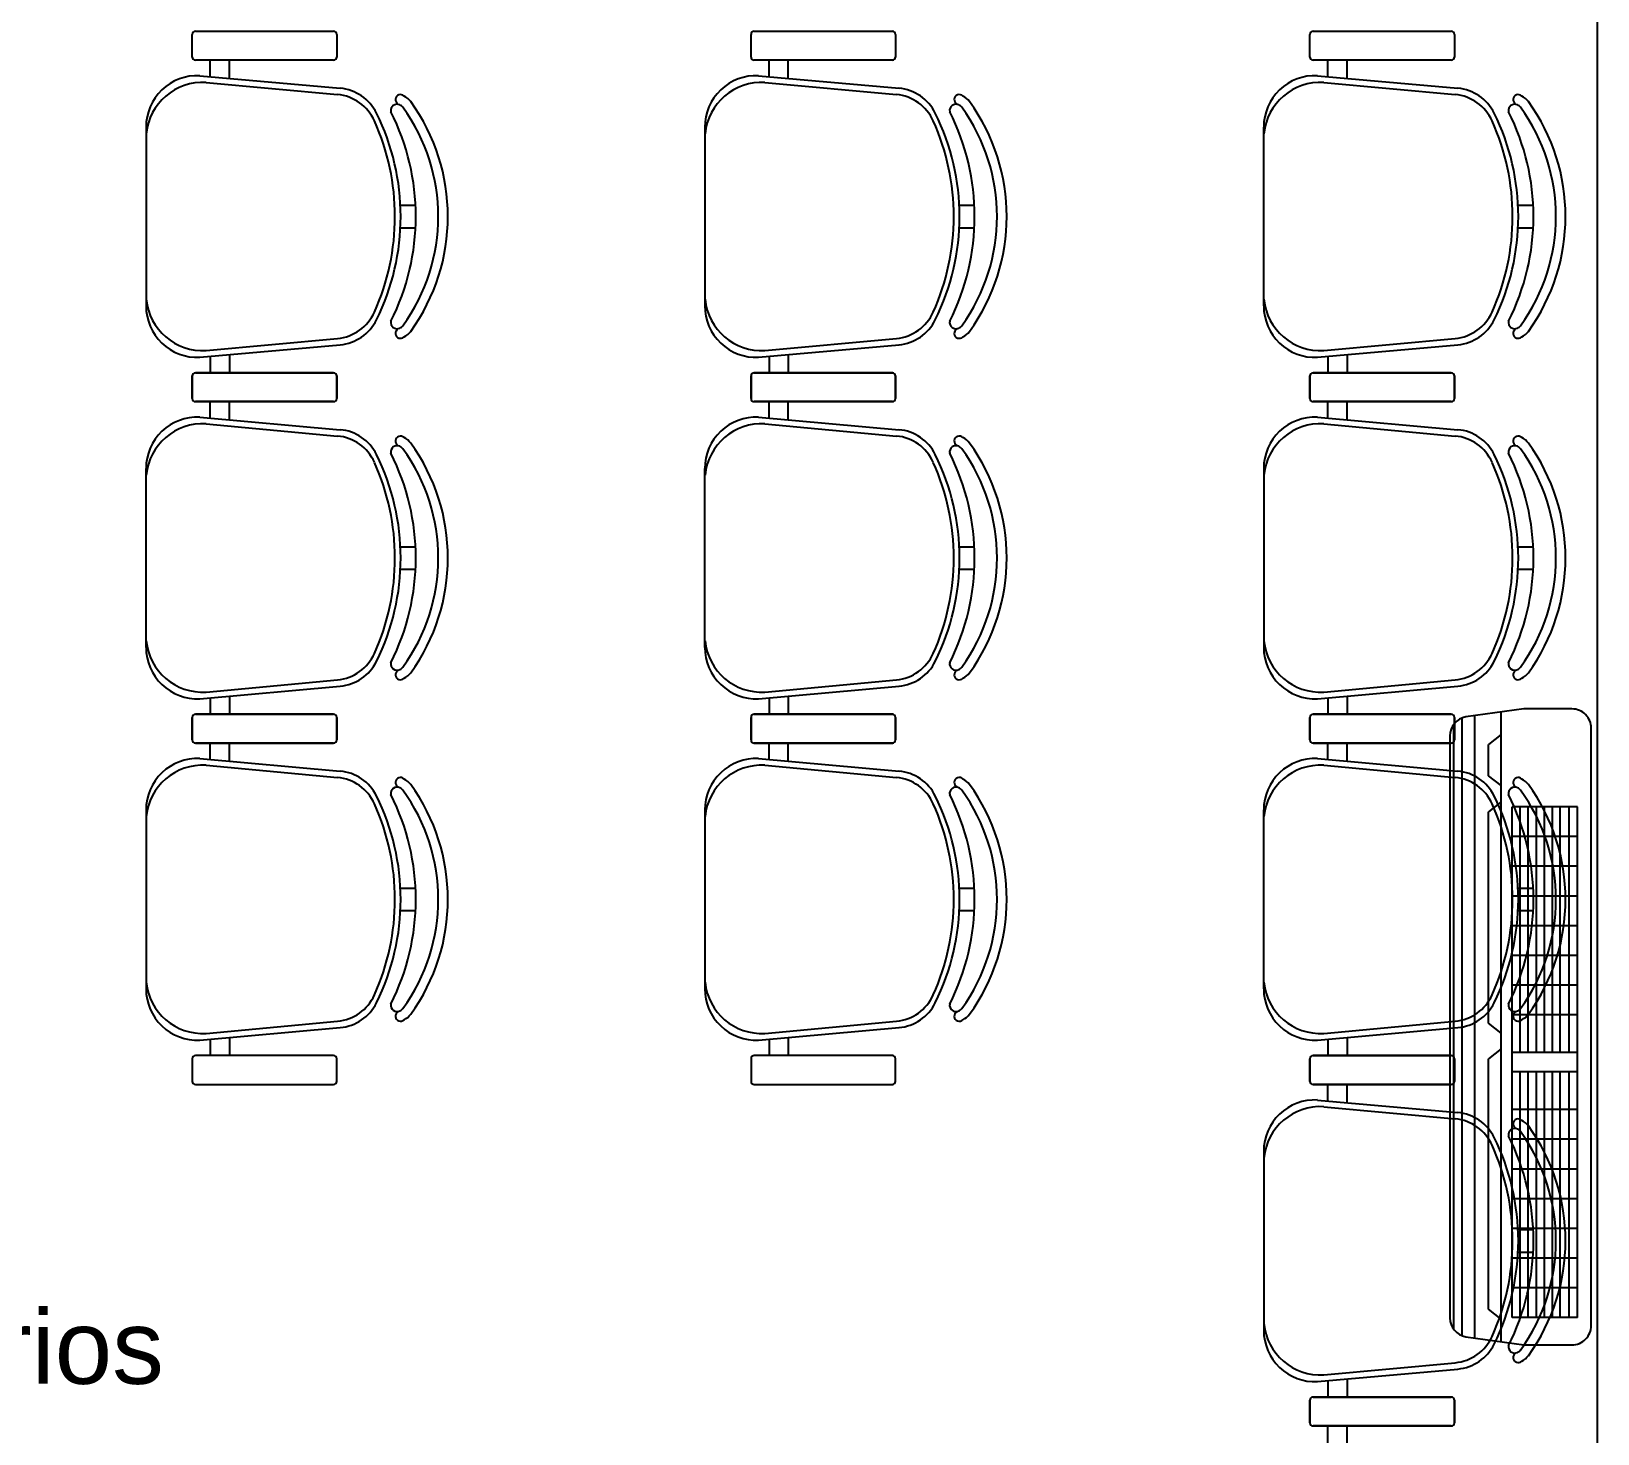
# Model space of a CAD drawing. Header units: millimetres. Extents: x 1573 to 2177, y 1587 to 1932.
# Drawn here: x 1902.523 to 1906.179, y 1900.208 to 1903.482 of the extents above; entities that cross this region are included whole.
import ezdxf
from ezdxf.enums import TextEntityAlignment as Align

# ---------------------------------------------------------------- set-up
doc = ezdxf.new("R2010")
doc.units = ezdxf.units.MM
doc.header["$LTSCALE"] = 0.03
doc.layers.add('-HIDRO', color=8, linetype='Continuous')
doc.styles.add('ARIAL', font='arial.ttf')

msp = doc.modelspace()

# ---------------------------------------------------------------- linework, layer by layer
at = {"layer": '-HIDRO'}
msp.add_line((1906.1794, 1898.7168), (1906.1794, 1909.8013), dxfattribs=at)
at = {"layer": '-HIDRO', "linetype": 'ByBlock'}
for p, q in [((1902.9059, 1903.4823), (1903.2283, 1903.4823)), ((1904.2105, 1903.4823), (1904.5329, 1903.4823)), ((1905.5151, 1903.4823), (1905.8375, 1903.4823)), ((1902.8984, 1903.4223), (1902.8984, 1903.4748)), ((1903.2358, 1903.4748), (1903.2358, 1903.4223)), ((1904.203, 1903.4223), (1904.203, 1903.4748)), ((1904.5404, 1903.4748), (1904.5404, 1903.4223)), ((1905.5076, 1903.4223), (1905.5076, 1903.4748)), ((1905.845, 1903.4748), (1905.845, 1903.4223)), ((1903.2283, 1903.4148), (1902.9059, 1903.4148)), ((1902.9405, 1903.3755), (1902.9405, 1903.4148)), ((1902.9855, 1903.3735), (1902.9855, 1903.4148)), ((1904.5329, 1903.4148), (1904.2105, 1903.4148)), ((1904.2451, 1903.3755), (1904.2451, 1903.4148)), ((1904.29, 1903.3735), (1904.29, 1903.4148)), ((1905.8375, 1903.4148), (1905.5151, 1903.4148)), ((1905.5496, 1903.3755), (1905.5496, 1903.4148)), ((1905.5946, 1903.3735), (1905.5946, 1903.4148)), ((1902.9159, 1903.3787), (1903.2438, 1903.3493)), ((1904.2204, 1903.3787), (1904.5484, 1903.3493)), ((1905.525, 1903.3787), (1905.853, 1903.3493)), ((1902.9308, 1903.363), (1903.2377, 1903.3345)), ((1904.2354, 1903.363), (1904.5423, 1903.3345)), ((1905.54, 1903.363), (1905.8469, 1903.3345)), ((1902.7905, 1903.2588), (1902.7905, 1902.8411)), ((1904.0951, 1903.2588), (1904.0951, 1902.8411)), ((1905.3997, 1902.8411), (1905.3997, 1903.2588)), ((1903.3844, 1903.0762), (1903.4197, 1903.0762)), ((1904.689, 1903.0762), (1904.7243, 1903.0762)), ((1905.9936, 1903.0762), (1906.0289, 1903.0762)), ((1903.3844, 1903.0237), (1903.4197, 1903.0237)), ((1904.689, 1903.0237), (1904.7243, 1903.0237)), ((1905.9936, 1903.0237), (1906.0289, 1903.0237)), ((1902.9159, 1902.7213), (1903.2438, 1902.7506)), ((1902.9308, 1902.7369), (1903.2377, 1902.7654)), ((1904.2204, 1902.7213), (1904.5484, 1902.7506)), ((1904.2354, 1902.7369), (1904.5423, 1902.7654)), ((1905.525, 1902.7213), (1905.853, 1902.7506)), ((1905.54, 1902.7369), (1905.8469, 1902.7654)), ((1902.9405, 1902.7244), (1902.9405, 1902.6851)), ((1902.9855, 1902.7264), (1902.9855, 1902.6851)), ((1904.2451, 1902.7244), (1904.2451, 1902.6851)), ((1904.29, 1902.7264), (1904.29, 1902.6851)), ((1905.5496, 1902.7244), (1905.5496, 1902.6851)), ((1905.5946, 1902.7264), (1905.5946, 1902.6851)), ((1902.8984, 1902.6252), (1902.8984, 1902.6776)), ((1902.8984, 1902.6776), (1902.8984, 1902.6252)), ((1902.9059, 1902.6851), (1903.2283, 1902.6851)), ((1903.2283, 1902.6851), (1902.9059, 1902.6851)), ((1903.2358, 1902.6776), (1903.2358, 1902.6252)), ((1903.2358, 1902.6252), (1903.2358, 1902.6776)), ((1904.203, 1902.6252), (1904.203, 1902.6776)), ((1904.203, 1902.6776), (1904.203, 1902.6252)), ((1904.2105, 1902.6851), (1904.5329, 1902.6851)), ((1904.5329, 1902.6851), (1904.2105, 1902.6851)), ((1904.5404, 1902.6776), (1904.5404, 1902.6252)), ((1904.5404, 1902.6252), (1904.5404, 1902.6776)), ((1905.5076, 1902.6252), (1905.5076, 1902.6776)), ((1905.5076, 1902.6776), (1905.5076, 1902.6252)), ((1905.5151, 1902.6851), (1905.8375, 1902.6851)), ((1905.8375, 1902.6851), (1905.5151, 1902.6851)), ((1905.845, 1902.6776), (1905.845, 1902.6252)), ((1905.845, 1902.6252), (1905.845, 1902.6776)), ((1903.2283, 1902.6177), (1902.9059, 1902.6177)), ((1902.9059, 1902.6177), (1903.2283, 1902.6177)), ((1902.9405, 1902.5784), (1902.9405, 1902.6177)), ((1902.9855, 1902.5764), (1902.9855, 1902.6177)), ((1904.5329, 1902.6177), (1904.2105, 1902.6177)), ((1904.2105, 1902.6177), (1904.5329, 1902.6177)), ((1904.2451, 1902.5784), (1904.2451, 1902.6177)), ((1904.29, 1902.5764), (1904.29, 1902.6177)), ((1905.8375, 1902.6177), (1905.5151, 1902.6177)), ((1905.5151, 1902.6177), (1905.8375, 1902.6177)), ((1905.5496, 1902.5784), (1905.5496, 1902.6177)), ((1905.5946, 1902.5764), (1905.5946, 1902.6177)), ((1902.9159, 1902.5816), (1903.2438, 1902.5522)), ((1902.9308, 1902.5659), (1903.2377, 1902.5374)), ((1904.2204, 1902.5816), (1904.5484, 1902.5522)), ((1904.2354, 1902.5659), (1904.5423, 1902.5374)), ((1905.525, 1902.5816), (1905.853, 1902.5522)), ((1905.54, 1902.5659), (1905.8469, 1902.5374)), ((1902.7905, 1902.044), (1902.7905, 1902.4617)), ((1904.0951, 1902.044), (1904.0951, 1902.4617)), ((1905.3997, 1902.4617), (1905.3997, 1902.044)), ((1903.3844, 1902.2791), (1903.4197, 1902.2791)), ((1904.689, 1902.2791), (1904.7243, 1902.2791)), ((1905.9936, 1902.2791), (1906.0289, 1902.2791)), ((1903.3844, 1902.2266), (1903.4197, 1902.2266)), ((1904.689, 1902.2266), (1904.7243, 1902.2266)), ((1905.9936, 1902.2266), (1906.0289, 1902.2266)), ((1902.9159, 1901.9241), (1903.2438, 1901.9535)), ((1902.9308, 1901.9398), (1903.2377, 1901.9683)), ((1904.2204, 1901.9241), (1904.5484, 1901.9535)), ((1904.2354, 1901.9398), (1904.5423, 1901.9683)), ((1905.525, 1901.9241), (1905.853, 1901.9535)), ((1905.54, 1901.9398), (1905.8469, 1901.9683)), ((1902.9405, 1901.9273), (1902.9405, 1901.888)), ((1902.9855, 1901.9293), (1902.9855, 1901.888)), ((1904.2451, 1901.9273), (1904.2451, 1901.888)), ((1904.29, 1901.9293), (1904.29, 1901.888)), ((1905.5496, 1901.9273), (1905.5496, 1901.888)), ((1905.5946, 1901.9293), (1905.5946, 1901.888)), ((1902.8984, 1901.8281), (1902.8984, 1901.8805)), ((1902.8984, 1901.8805), (1902.8984, 1901.8281)), ((1902.9059, 1901.888), (1903.2283, 1901.888)), ((1903.2283, 1901.888), (1902.9059, 1901.888)), ((1903.2358, 1901.8805), (1903.2358, 1901.8281)), ((1903.2358, 1901.8281), (1903.2358, 1901.8805)), ((1904.203, 1901.8281), (1904.203, 1901.8805)), ((1904.203, 1901.8805), (1904.203, 1901.8281)), ((1904.2105, 1901.888), (1904.5329, 1901.888)), ((1904.5329, 1901.888), (1904.2105, 1901.888)), ((1904.5404, 1901.8805), (1904.5404, 1901.8281)), ((1904.5404, 1901.8281), (1904.5404, 1901.8805)), ((1905.5076, 1901.8805), (1905.5076, 1901.8281)), ((1905.5076, 1901.8281), (1905.5076, 1901.8805)), ((1905.8375, 1901.888), (1905.5151, 1901.888)), ((1905.5151, 1901.888), (1905.8375, 1901.888)), ((1905.845, 1901.8281), (1905.845, 1901.8805)), ((1905.845, 1901.8805), (1905.845, 1901.8281)), ((1903.2283, 1901.8206), (1902.9059, 1901.8206)), ((1902.9059, 1901.8206), (1903.2283, 1901.8206)), ((1902.9405, 1901.7813), (1902.9405, 1901.8206)), ((1902.9855, 1901.7793), (1902.9855, 1901.8206)), ((1904.5329, 1901.8206), (1904.2105, 1901.8206)), ((1904.2105, 1901.8206), (1904.5329, 1901.8206)), ((1904.2451, 1901.7813), (1904.2451, 1901.8206)), ((1904.29, 1901.7793), (1904.29, 1901.8206)), ((1905.5151, 1901.8206), (1905.8375, 1901.8206)), ((1905.8375, 1901.8206), (1905.5151, 1901.8206)), ((1905.5496, 1901.7813), (1905.5496, 1901.8206)), ((1905.5946, 1901.7793), (1905.5946, 1901.8206)), ((1902.9159, 1901.7844), (1903.2438, 1901.7551)), ((1902.9308, 1901.7688), (1903.2377, 1901.7403)), ((1904.2204, 1901.7844), (1904.5484, 1901.7551)), ((1904.2354, 1901.7688), (1904.5423, 1901.7403)), ((1905.525, 1901.7844), (1905.853, 1901.7551)), ((1905.54, 1901.7688), (1905.8469, 1901.7403)), ((1902.7905, 1901.6646), (1902.7905, 1901.2469)), ((1904.0951, 1901.6646), (1904.0951, 1901.2469)), ((1905.3997, 1901.2469), (1905.3997, 1901.6646)), ((1903.3844, 1901.482), (1903.4197, 1901.482)), ((1904.689, 1901.482), (1904.7243, 1901.482)), ((1905.9936, 1901.482), (1906.0289, 1901.482)), ((1903.3844, 1901.4295), (1903.4197, 1901.4295)), ((1904.689, 1901.4295), (1904.7243, 1901.4295)), ((1905.9936, 1901.4295), (1906.0289, 1901.4295)), ((1902.9159, 1901.127), (1903.2438, 1901.1564)), ((1902.9308, 1901.1427), (1903.2377, 1901.1712)), ((1904.2204, 1901.127), (1904.5484, 1901.1564)), ((1904.2354, 1901.1427), (1904.5423, 1901.1712)), ((1905.525, 1901.127), (1905.853, 1901.1564)), ((1905.54, 1901.1427), (1905.8469, 1901.1712)), ((1902.9405, 1901.1302), (1902.9405, 1901.0909)), ((1902.9855, 1901.1322), (1902.9855, 1901.0909)), ((1904.2451, 1901.1302), (1904.2451, 1901.0909)), ((1904.29, 1901.1322), (1904.29, 1901.0909)), ((1905.5496, 1901.1302), (1905.5496, 1901.0909)), ((1905.5946, 1901.1322), (1905.5946, 1901.0909)), ((1902.8984, 1901.0834), (1902.8984, 1901.0309)), ((1903.2283, 1901.0909), (1902.9059, 1901.0909)), ((1903.2358, 1901.0309), (1903.2358, 1901.0834)), ((1904.203, 1901.0834), (1904.203, 1901.0309)), ((1904.5329, 1901.0909), (1904.2105, 1901.0909)), ((1904.5404, 1901.0309), (1904.5404, 1901.0834)), ((1905.5076, 1901.0309), (1905.5076, 1901.0834)), ((1905.5076, 1901.0834), (1905.5076, 1901.0309)), ((1905.5151, 1901.0909), (1905.8375, 1901.0909)), ((1905.8375, 1901.0909), (1905.5151, 1901.0909)), ((1905.845, 1901.0834), (1905.845, 1901.0309)), ((1905.845, 1901.0309), (1905.845, 1901.0834)), ((1902.9059, 1901.0234), (1903.2283, 1901.0234)), ((1904.2105, 1901.0234), (1904.5329, 1901.0234)), ((1905.8375, 1901.0234), (1905.5151, 1901.0234)), ((1905.5151, 1901.0234), (1905.8375, 1901.0234)), ((1905.5496, 1900.9842), (1905.5496, 1901.0234)), ((1905.5946, 1900.9822), (1905.5946, 1901.0234)), ((1905.525, 1900.9873), (1905.853, 1900.9579)), ((1905.54, 1900.9717), (1905.8469, 1900.9432)), ((1905.3997, 1900.8675), (1905.3997, 1900.4498)), ((1905.9936, 1900.6849), (1906.0289, 1900.6849)), ((1905.9936, 1900.6324), (1906.0289, 1900.6324)), ((1905.54, 1900.3456), (1905.8469, 1900.3741)), ((1905.525, 1900.3299), (1905.853, 1900.3593)), ((1905.5496, 1900.333), (1905.5496, 1900.2938)), ((1905.5946, 1900.3351), (1905.5946, 1900.2938)), ((1905.5076, 1900.2338), (1905.5076, 1900.2863)), ((1905.5076, 1900.2863), (1905.5076, 1900.2338)), ((1905.5151, 1900.2938), (1905.8375, 1900.2938)), ((1905.8375, 1900.2938), (1905.5151, 1900.2938)), ((1905.845, 1900.2863), (1905.845, 1900.2338)), ((1905.845, 1900.2338), (1905.845, 1900.2863)), ((1905.8375, 1900.2263), (1905.5151, 1900.2263)), ((1905.5151, 1900.2263), (1905.8375, 1900.2263)), ((1905.5496, 1900.1871), (1905.5496, 1900.2263)), ((1905.5946, 1900.1851), (1905.5946, 1900.2263))]:
    msp.add_line(p, q, dxfattribs=at)
at = {"layer": '-HIDRO', "ltscale": 0.5}
for p, q in [((1905.8631, 1900.4367), (1905.8631, 1901.8793)), ((1905.8928, 1900.4314), (1905.8928, 1901.8846)), ((1905.9545, 1900.4229), (1905.9545, 1901.893)), ((1905.8434, 1900.4518), (1905.8434, 1901.8642)), ((1905.9545, 1901.8403), (1905.9243, 1901.8171)), ((1905.9243, 1901.7443), (1905.9243, 1901.8171)), ((1905.9545, 1901.7212), (1905.9243, 1901.7443)), ((1905.9545, 1901.6835), (1905.9243, 1901.6603)), ((1905.9243, 1901.1668), (1905.9243, 1901.6603)), ((1905.98, 1900.8956), (1905.98, 1901.6716)), ((1906.1327, 1901.6716), (1905.98, 1901.6716)), ((1905.9988, 1901.098), (1905.9988, 1901.6716)), ((1906.0175, 1901.098), (1906.0175, 1901.6716)), ((1906.0363, 1901.098), (1906.0363, 1901.6716)), ((1906.055, 1901.098), (1906.055, 1901.6716)), ((1906.0737, 1901.098), (1906.0737, 1901.6716)), ((1906.0919, 1901.098), (1906.0919, 1901.6716)), ((1906.1128, 1901.098), (1906.1128, 1901.6716)), ((1906.1327, 1900.8956), (1906.1327, 1901.6716)), ((1906.1327, 1901.6022), (1905.98, 1901.6022)), ((1906.1327, 1901.5329), (1905.98, 1901.5329)), ((1906.1327, 1901.4635), (1905.98, 1901.4635)), ((1906.1327, 1901.3942), (1905.98, 1901.3942)), ((1906.1327, 1901.3248), (1905.98, 1901.3248)), ((1906.1327, 1901.2555), (1905.98, 1901.2555)), ((1906.1327, 1901.1861), (1905.98, 1901.1861)), ((1905.9545, 1901.1436), (1905.9243, 1901.1668)), ((1905.9545, 1901.1069), (1905.9243, 1901.0837)), ((1905.9243, 1900.4989), (1905.9243, 1901.0837)), ((1906.1327, 1901.098), (1905.98, 1901.098)), ((1906.1327, 1901.053), (1905.98, 1901.053)), ((1905.9988, 1900.4795), (1905.9988, 1901.053)), ((1906.0175, 1900.4795), (1906.0175, 1901.053)), ((1906.0363, 1900.4795), (1906.0363, 1901.053)), ((1906.055, 1900.4795), (1906.055, 1901.053)), ((1906.0737, 1900.4795), (1906.0737, 1901.053)), ((1906.0919, 1900.4795), (1906.0919, 1901.053)), ((1906.1128, 1900.4795), (1906.1128, 1901.053)), ((1906.1327, 1900.9649), (1905.98, 1900.9649)), ((1906.1327, 1900.8956), (1905.98, 1900.8956)), ((1905.98, 1900.4795), (1905.98, 1900.8956)), ((1906.1327, 1900.4795), (1906.1327, 1900.8956)), ((1906.1327, 1900.8262), (1905.98, 1900.8262)), ((1906.1327, 1900.7569), (1905.98, 1900.7569)), ((1906.1327, 1900.6875), (1905.98, 1900.6875)), ((1906.1327, 1900.6182), (1905.98, 1900.6182)), ((1906.1327, 1900.5488), (1905.98, 1900.5488)), ((1905.9545, 1900.4757), (1905.9243, 1900.4989)), ((1906.1327, 1900.4795), (1905.98, 1900.4795))]:
    msp.add_line(p, q, dxfattribs=at)
msp.add_lwpolyline([(1905.8346, 1900.4786, 0.36397), (1905.8717, 1900.4343), (1906.007, 1900.4157), (1906.1195, 1900.4157, 0.414214), (1906.1644, 1900.4607), (1906.1644, 1901.8553, 0.414214), (1906.1195, 1901.9003), (1906.007, 1901.9003), (1905.8717, 1901.8817, 0.36397), (1905.8346, 1901.8374)], format="xyb", close=True, dxfattribs=at)
at = {"layer": '-HIDRO', "linetype": 'ByBlock'}
for centre, radius, start, end in [((1902.9059, 1903.4748), 0.0075, 90, 180), ((1903.2283, 1903.4748), 0.0075, 0, 90), ((1904.2105, 1903.4748), 0.0075, 90, 180), ((1904.5329, 1903.4748), 0.0075, 0, 90), ((1905.5151, 1903.4748), 0.0075, 90, 180), ((1905.8375, 1903.4748), 0.0075, 0, 90), ((1902.9059, 1903.4223), 0.0075, 180, 270), ((1903.2283, 1903.4223), 0.0075, 270, 0), ((1904.2105, 1903.4223), 0.0075, 180, 270), ((1904.5329, 1903.4223), 0.0075, 270, 0), ((1905.5151, 1903.4223), 0.0075, 180, 270), ((1905.8375, 1903.4223), 0.0075, 270, 0), ((1902.9105, 1903.2588), 0.12, 87.4308, 180), ((1904.2151, 1903.2588), 0.12, 87.4308, 180), ((1905.5197, 1903.2588), 0.12, 87.4308, 180), ((1902.9233, 1903.2302), 0.133, 86.7478, 174.4075), ((1903.228, 1903.23), 0.105, 24.2639, 84.7001), ((1903.2344, 1903.2447), 0.105, 26.3953, 84.8788), ((1903.3845, 1903.3227), 0.0117, 44.6745, 240.1891), ((1903.3753, 1903.2936), 0.0412, 36.5429, 64.8545), ((1904.2279, 1903.2302), 0.133, 86.7478, 174.4075), ((1904.5326, 1903.23), 0.105, 24.2639, 84.7001), ((1904.539, 1903.2447), 0.105, 26.3953, 84.8788), ((1904.6891, 1903.3227), 0.0117, 44.6745, 240.1891), ((1904.6799, 1903.2936), 0.0412, 36.5429, 64.8545), ((1905.5325, 1903.2302), 0.133, 86.7478, 174.4075), ((1905.8372, 1903.23), 0.105, 24.2639, 84.7001), ((1905.8436, 1903.2447), 0.105, 26.3953, 84.8788), ((1905.9937, 1903.3227), 0.0117, 44.6745, 240.1891), ((1905.9845, 1903.2936), 0.0412, 36.5429, 64.8545), ((1903.3769, 1903.297), 0.015, 64.8545, 189.6706), ((1903.3769, 1903.297), 0.015, 64.8545, 189.6706), ((1902.8772, 1903.05), 0.5431, 333.2374, 26.7626), ((1902.8772, 1903.05), 0.5431, 333.2374, 26.7626), ((1903.3753, 1903.2936), 0.0187, 36.8699, 64.8545), ((1903.3753, 1903.2936), 0.0187, 36.8699, 64.8545), ((1903.0376, 1903.05), 0.4352, 324.1442, 35.8558), ((1903.0376, 1903.05), 0.4352, 324.1442, 35.8558), ((1903.0376, 1903.05), 0.4577, 324.1238, 35.8762), ((1904.6815, 1903.297), 0.015, 64.8545, 189.6706), ((1904.6815, 1903.297), 0.015, 64.8545, 189.6706), ((1904.1818, 1903.05), 0.5431, 333.2374, 26.7626), ((1904.1818, 1903.05), 0.5431, 333.2374, 26.7626), ((1904.6799, 1903.2936), 0.0187, 36.8699, 64.8545), ((1904.6799, 1903.2936), 0.0187, 36.8699, 64.8545), ((1904.3422, 1903.05), 0.4352, 324.1442, 35.8558), ((1904.3422, 1903.05), 0.4352, 324.1442, 35.8558), ((1904.3422, 1903.05), 0.4577, 324.1238, 35.8762), ((1905.9861, 1903.297), 0.015, 64.8545, 189.6706), ((1905.9861, 1903.297), 0.015, 64.8545, 189.6706), ((1905.4864, 1903.05), 0.5431, 333.2374, 26.7626), ((1905.4864, 1903.05), 0.5431, 333.2374, 26.7626), ((1905.9845, 1903.2936), 0.0187, 36.8699, 64.8545), ((1905.9845, 1903.2936), 0.0187, 36.8699, 64.8545), ((1905.6468, 1903.05), 0.4352, 324.1442, 35.8558), ((1905.6468, 1903.05), 0.4352, 324.1442, 35.8558), ((1905.6468, 1903.05), 0.4577, 324.1238, 35.8762), ((1902.8286, 1903.05), 0.5431, 335.7361, 24.2639), ((1902.842, 1903.05), 0.5431, 333.6047, 26.3953), ((1904.1332, 1903.05), 0.5431, 335.7361, 24.2639), ((1904.1466, 1903.05), 0.5431, 333.6047, 26.3953), ((1905.4378, 1903.05), 0.5431, 335.7361, 24.2639), ((1905.4512, 1903.05), 0.5431, 333.6047, 26.3953), ((1902.9233, 1902.8697), 0.133, 185.5925, 273.2522), ((1904.2279, 1902.8697), 0.133, 185.5925, 273.2522), ((1905.5325, 1902.8697), 0.133, 185.5925, 273.2522), ((1902.9105, 1902.8411), 0.12, 180, 272.5692), ((1903.228, 1902.8699), 0.105, 275.2999, 335.7361), ((1904.2151, 1902.8411), 0.12, 180, 272.5692), ((1904.5326, 1902.8699), 0.105, 275.2999, 335.7361), ((1905.5197, 1902.8411), 0.12, 180, 272.5692), ((1905.8372, 1902.8699), 0.105, 275.2999, 335.7361), ((1903.2344, 1902.8552), 0.105, 275.1212, 333.6047), ((1903.3769, 1902.8029), 0.015, 170.3294, 295.1455), ((1903.3769, 1902.8029), 0.015, 170.3294, 295.1455), ((1903.3845, 1902.7772), 0.0117, 119.8109, 315.3255), ((1903.3753, 1902.8063), 0.0187, 295.1455, 323.1301), ((1903.3753, 1902.8063), 0.0187, 295.1455, 323.1301), ((1904.539, 1902.8552), 0.105, 275.1212, 333.6047), ((1904.6815, 1902.8029), 0.015, 170.3294, 295.1455), ((1904.6815, 1902.8029), 0.015, 170.3294, 295.1455), ((1904.6891, 1902.7772), 0.0117, 119.8109, 315.3255), ((1904.6799, 1902.8063), 0.0187, 295.1455, 323.1301), ((1904.6799, 1902.8063), 0.0187, 295.1455, 323.1301), ((1905.8436, 1902.8552), 0.105, 275.1212, 333.6047), ((1905.9861, 1902.8029), 0.015, 170.3294, 295.1455), ((1905.9861, 1902.8029), 0.015, 170.3294, 295.1455), ((1905.9937, 1902.7772), 0.0117, 119.8109, 315.3255), ((1905.9845, 1902.8063), 0.0187, 295.1455, 323.1301), ((1905.9845, 1902.8063), 0.0187, 295.1455, 323.1301), ((1903.3753, 1902.8063), 0.0412, 295.1455, 323.4571), ((1904.6799, 1902.8063), 0.0412, 295.1455, 323.4571), ((1905.9845, 1902.8063), 0.0412, 295.1455, 323.4571), ((1902.9059, 1902.6776), 0.0075, 90, 180), ((1902.9059, 1902.6776), 0.0075, 90, 180), ((1903.2283, 1902.6776), 0.0075, 0, 90), ((1903.2283, 1902.6776), 0.0075, 0, 90), ((1904.2105, 1902.6776), 0.0075, 90, 180), ((1904.2105, 1902.6776), 0.0075, 90, 180), ((1904.5329, 1902.6776), 0.0075, 0, 90), ((1904.5329, 1902.6776), 0.0075, 0, 90), ((1905.5151, 1902.6776), 0.0075, 90, 180), ((1905.5151, 1902.6776), 0.0075, 90, 180), ((1905.8375, 1902.6776), 0.0075, 0, 90), ((1905.8375, 1902.6776), 0.0075, 0, 90), ((1902.9059, 1902.6252), 0.0075, 180, 270), ((1902.9059, 1902.6252), 0.0075, 180, 270), ((1903.2283, 1902.6252), 0.0075, 270, 0), ((1903.2283, 1902.6252), 0.0075, 270, 0), ((1904.2105, 1902.6252), 0.0075, 180, 270), ((1904.2105, 1902.6252), 0.0075, 180, 270), ((1904.5329, 1902.6252), 0.0075, 270, 0), ((1904.5329, 1902.6252), 0.0075, 270, 0), ((1905.5151, 1902.6252), 0.0075, 180, 270), ((1905.5151, 1902.6252), 0.0075, 180, 270), ((1905.8375, 1902.6252), 0.0075, 270, 0), ((1905.8375, 1902.6252), 0.0075, 270, 0), ((1902.9105, 1902.4617), 0.12, 87.4308, 180), ((1902.9233, 1902.4331), 0.133, 86.7478, 174.4075), ((1904.2151, 1902.4617), 0.12, 87.4308, 180), ((1904.2279, 1902.4331), 0.133, 86.7478, 174.4075), ((1905.5197, 1902.4617), 0.12, 87.4308, 180), ((1905.5325, 1902.4331), 0.133, 86.7478, 174.4075), ((1903.228, 1902.4329), 0.105, 24.2639, 84.7001), ((1903.2344, 1902.4476), 0.105, 26.3953, 84.8788), ((1903.3845, 1902.5256), 0.0117, 44.6745, 240.1891), ((1903.3753, 1902.4965), 0.0412, 36.5429, 64.8545), ((1904.5326, 1902.4329), 0.105, 24.2639, 84.7001), ((1904.539, 1902.4476), 0.105, 26.3953, 84.8788), ((1904.6891, 1902.5256), 0.0117, 44.6745, 240.1891), ((1904.6799, 1902.4965), 0.0412, 36.5429, 64.8545), ((1905.8372, 1902.4329), 0.105, 24.2639, 84.7001), ((1905.8436, 1902.4476), 0.105, 26.3953, 84.8788), ((1905.9937, 1902.5256), 0.0117, 44.6745, 240.1891), ((1905.9845, 1902.4965), 0.0412, 36.5429, 64.8545), ((1902.842, 1902.2528), 0.5431, 333.6047, 26.3953), ((1903.3769, 1902.4999), 0.015, 64.8545, 189.6706), ((1903.3769, 1902.4999), 0.015, 64.8545, 189.6706), ((1902.8772, 1902.2528), 0.5431, 333.2374, 26.7626), ((1902.8772, 1902.2528), 0.5431, 333.2374, 26.7626), ((1903.3753, 1902.4965), 0.0187, 36.8699, 64.8545), ((1903.3753, 1902.4965), 0.0187, 36.8699, 64.8545), ((1903.0376, 1902.2528), 0.4352, 324.1442, 35.8558), ((1903.0376, 1902.2528), 0.4352, 324.1442, 35.8558), ((1903.0376, 1902.2528), 0.4577, 324.1238, 35.8762), ((1904.1466, 1902.2528), 0.5431, 333.6047, 26.3953), ((1904.6815, 1902.4999), 0.015, 64.8545, 189.6706), ((1904.6815, 1902.4999), 0.015, 64.8545, 189.6706), ((1904.1818, 1902.2528), 0.5431, 333.2374, 26.7626), ((1904.1818, 1902.2528), 0.5431, 333.2374, 26.7626), ((1904.6799, 1902.4965), 0.0187, 36.8699, 64.8545), ((1904.6799, 1902.4965), 0.0187, 36.8699, 64.8545), ((1904.3422, 1902.2528), 0.4352, 324.1442, 35.8558), ((1904.3422, 1902.2528), 0.4352, 324.1442, 35.8558), ((1904.3422, 1902.2528), 0.4577, 324.1238, 35.8762), ((1905.4512, 1902.2528), 0.5431, 333.6047, 26.3953), ((1905.9861, 1902.4999), 0.015, 64.8545, 189.6706), ((1905.9861, 1902.4999), 0.015, 64.8545, 189.6706), ((1905.4864, 1902.2528), 0.5431, 333.2374, 26.7626), ((1905.4864, 1902.2528), 0.5431, 333.2374, 26.7626), ((1905.9845, 1902.4965), 0.0187, 36.8699, 64.8545), ((1905.9845, 1902.4965), 0.0187, 36.8699, 64.8545), ((1905.6468, 1902.2528), 0.4352, 324.1442, 35.8558), ((1905.6468, 1902.2528), 0.4352, 324.1442, 35.8558), ((1905.6468, 1902.2528), 0.4577, 324.1238, 35.8762), ((1902.8286, 1902.2528), 0.5431, 335.7361, 24.2639), ((1904.1332, 1902.2528), 0.5431, 335.7361, 24.2639), ((1905.4378, 1902.2528), 0.5431, 335.7361, 24.2639), ((1902.9233, 1902.0726), 0.133, 185.5925, 273.2522), ((1904.2279, 1902.0726), 0.133, 185.5925, 273.2522), ((1905.5325, 1902.0726), 0.133, 185.5925, 273.2522), ((1902.9105, 1902.044), 0.12, 180, 272.5692), ((1903.228, 1902.0728), 0.105, 275.2999, 335.7361), ((1904.2151, 1902.044), 0.12, 180, 272.5692), ((1904.5326, 1902.0728), 0.105, 275.2999, 335.7361), ((1905.5197, 1902.044), 0.12, 180, 272.5692), ((1905.8372, 1902.0728), 0.105, 275.2999, 335.7361), ((1903.2344, 1902.0581), 0.105, 275.1212, 333.6047), ((1903.3769, 1902.0058), 0.015, 170.3294, 295.1455), ((1903.3769, 1902.0058), 0.015, 170.3294, 295.1455), ((1903.3845, 1901.9801), 0.0117, 119.8109, 315.3255), ((1903.3753, 1902.0092), 0.0187, 295.1455, 323.1301), ((1903.3753, 1902.0092), 0.0187, 295.1455, 323.1301), ((1903.3753, 1902.0092), 0.0412, 295.1455, 323.4571), ((1904.539, 1902.0581), 0.105, 275.1212, 333.6047), ((1904.6815, 1902.0058), 0.015, 170.3294, 295.1455), ((1904.6815, 1902.0058), 0.015, 170.3294, 295.1455), ((1904.6891, 1901.9801), 0.0117, 119.8109, 315.3255), ((1904.6799, 1902.0092), 0.0187, 295.1455, 323.1301), ((1904.6799, 1902.0092), 0.0187, 295.1455, 323.1301), ((1904.6799, 1902.0092), 0.0412, 295.1455, 323.4571), ((1905.8436, 1902.0581), 0.105, 275.1212, 333.6047), ((1905.9861, 1902.0058), 0.015, 170.3294, 295.1455), ((1905.9861, 1902.0058), 0.015, 170.3294, 295.1455), ((1905.9937, 1901.9801), 0.0117, 119.8109, 315.3255), ((1905.9845, 1902.0092), 0.0187, 295.1455, 323.1301), ((1905.9845, 1902.0092), 0.0187, 295.1455, 323.1301), ((1905.9845, 1902.0092), 0.0412, 295.1455, 323.4571), ((1902.9059, 1901.8805), 0.0075, 90, 180), ((1902.9059, 1901.8805), 0.0075, 90, 180), ((1903.2283, 1901.8805), 0.0075, 0, 90), ((1903.2283, 1901.8805), 0.0075, 0, 90), ((1904.2105, 1901.8805), 0.0075, 90, 180), ((1904.2105, 1901.8805), 0.0075, 90, 180), ((1904.5329, 1901.8805), 0.0075, 0, 90), ((1904.5329, 1901.8805), 0.0075, 0, 90), ((1905.5151, 1901.8805), 0.0075, 90, 180), ((1905.5151, 1901.8805), 0.0075, 90, 180), ((1905.8375, 1901.8805), 0.0075, 0, 90), ((1905.8375, 1901.8805), 0.0075, 0, 90), ((1902.9059, 1901.8281), 0.0075, 180, 270), ((1902.9059, 1901.8281), 0.0075, 180, 270), ((1903.2283, 1901.8281), 0.0075, 270, 0), ((1903.2283, 1901.8281), 0.0075, 270, 0), ((1904.2105, 1901.8281), 0.0075, 180, 270), ((1904.2105, 1901.8281), 0.0075, 180, 270), ((1904.5329, 1901.8281), 0.0075, 270, 0), ((1904.5329, 1901.8281), 0.0075, 270, 0), ((1905.5151, 1901.8281), 0.0075, 180, 270), ((1905.5151, 1901.8281), 0.0075, 180, 270), ((1905.8375, 1901.8281), 0.0075, 270, 0), ((1905.8375, 1901.8281), 0.0075, 270, 0), ((1902.9105, 1901.6646), 0.12, 87.4308, 180), ((1902.9233, 1901.636), 0.133, 86.7478, 174.4075), ((1904.2151, 1901.6646), 0.12, 87.4308, 180), ((1904.2279, 1901.636), 0.133, 86.7478, 174.4075), ((1905.5197, 1901.6646), 0.12, 87.4308, 180), ((1905.5325, 1901.636), 0.133, 86.7478, 174.4075), ((1903.228, 1901.6358), 0.105, 24.2639, 84.7001), ((1903.2344, 1901.6505), 0.105, 26.3953, 84.8788), ((1903.3845, 1901.7285), 0.0117, 44.6745, 240.1891), ((1903.3753, 1901.6994), 0.0412, 36.5429, 64.8545), ((1903.0376, 1901.4557), 0.4577, 324.1238, 35.8762), ((1904.5326, 1901.6358), 0.105, 24.2639, 84.7001), ((1904.539, 1901.6505), 0.105, 26.3953, 84.8788), ((1904.6891, 1901.7285), 0.0117, 44.6745, 240.1891), ((1904.6799, 1901.6994), 0.0412, 36.5429, 64.8545), ((1904.3422, 1901.4557), 0.4577, 324.1238, 35.8762), ((1905.8372, 1901.6358), 0.105, 24.2639, 84.7001), ((1905.8436, 1901.6505), 0.105, 26.3953, 84.8788), ((1905.9937, 1901.7285), 0.0117, 44.6745, 240.1891), ((1905.9845, 1901.6994), 0.0412, 36.5429, 64.8545), ((1905.6468, 1901.4557), 0.4577, 324.1238, 35.8762), ((1902.842, 1901.4557), 0.5431, 333.6047, 26.3953), ((1903.3769, 1901.7028), 0.015, 64.8545, 189.6706), ((1903.3769, 1901.7028), 0.015, 64.8545, 189.6706), ((1902.8772, 1901.4557), 0.5431, 333.2374, 26.7626), ((1902.8772, 1901.4557), 0.5431, 333.2374, 26.7626), ((1903.3753, 1901.6994), 0.0187, 36.8699, 64.8545), ((1903.3753, 1901.6994), 0.0187, 36.8699, 64.8545), ((1903.0376, 1901.4557), 0.4352, 324.1442, 35.8558), ((1903.0376, 1901.4557), 0.4352, 324.1442, 35.8558), ((1904.1466, 1901.4557), 0.5431, 333.6047, 26.3953), ((1904.6815, 1901.7028), 0.015, 64.8545, 189.6706), ((1904.6815, 1901.7028), 0.015, 64.8545, 189.6706), ((1904.1818, 1901.4557), 0.5431, 333.2374, 26.7626), ((1904.1818, 1901.4557), 0.5431, 333.2374, 26.7626), ((1904.6799, 1901.6994), 0.0187, 36.8699, 64.8545), ((1904.6799, 1901.6994), 0.0187, 36.8699, 64.8545), ((1904.3422, 1901.4557), 0.4352, 324.1442, 35.8558), ((1904.3422, 1901.4557), 0.4352, 324.1442, 35.8558), ((1905.4512, 1901.4557), 0.5431, 333.6047, 26.3953), ((1905.9861, 1901.7028), 0.015, 64.8545, 189.6706), ((1905.9861, 1901.7028), 0.015, 64.8545, 189.6706), ((1905.4864, 1901.4557), 0.5431, 333.2374, 26.7626), ((1905.4864, 1901.4557), 0.5431, 333.2374, 26.7626), ((1905.9845, 1901.6994), 0.0187, 36.8699, 64.8545), ((1905.9845, 1901.6994), 0.0187, 36.8699, 64.8545), ((1905.6468, 1901.4557), 0.4352, 324.1442, 35.8558), ((1905.6468, 1901.4557), 0.4352, 324.1442, 35.8558), ((1902.8286, 1901.4557), 0.5431, 335.7361, 24.2639), ((1904.1332, 1901.4557), 0.5431, 335.7361, 24.2639), ((1905.4378, 1901.4557), 0.5431, 335.7361, 24.2639), ((1902.9105, 1901.2469), 0.12, 180, 272.5692), ((1902.9233, 1901.2755), 0.133, 185.5925, 273.2522), ((1904.2151, 1901.2469), 0.12, 180, 272.5692), ((1904.2279, 1901.2755), 0.133, 185.5925, 273.2522), ((1905.5197, 1901.2469), 0.12, 180, 272.5692), ((1905.5325, 1901.2755), 0.133, 185.5925, 273.2522), ((1903.228, 1901.2757), 0.105, 275.2999, 335.7361), ((1903.2344, 1901.261), 0.105, 275.1212, 333.6047), ((1903.3769, 1901.2087), 0.015, 170.3294, 295.1455), ((1903.3769, 1901.2087), 0.015, 170.3294, 295.1455), ((1904.5326, 1901.2757), 0.105, 275.2999, 335.7361), ((1904.539, 1901.261), 0.105, 275.1212, 333.6047), ((1904.6815, 1901.2087), 0.015, 170.3294, 295.1455), ((1904.6815, 1901.2087), 0.015, 170.3294, 295.1455), ((1905.8372, 1901.2757), 0.105, 275.2999, 335.7361), ((1905.8436, 1901.261), 0.105, 275.1212, 333.6047), ((1905.9861, 1901.2087), 0.015, 170.3294, 295.1455), ((1905.9861, 1901.2087), 0.015, 170.3294, 295.1455), ((1903.3845, 1901.183), 0.0117, 119.8109, 315.3255), ((1903.3753, 1901.2121), 0.0187, 295.1455, 323.1301), ((1903.3753, 1901.2121), 0.0187, 295.1455, 323.1301), ((1903.3753, 1901.2121), 0.0412, 295.1455, 323.4571), ((1904.6891, 1901.183), 0.0117, 119.8109, 315.3255), ((1904.6799, 1901.2121), 0.0187, 295.1455, 323.1301), ((1904.6799, 1901.2121), 0.0187, 295.1455, 323.1301), ((1904.6799, 1901.2121), 0.0412, 295.1455, 323.4571), ((1905.9937, 1901.183), 0.0117, 119.8109, 315.3255), ((1905.9845, 1901.2121), 0.0187, 295.1455, 323.1301), ((1905.9845, 1901.2121), 0.0187, 295.1455, 323.1301), ((1905.9845, 1901.2121), 0.0412, 295.1455, 323.4571), ((1902.9059, 1901.0834), 0.0075, 90, 180), ((1903.2283, 1901.0834), 0.0075, 0, 90), ((1904.2105, 1901.0834), 0.0075, 90, 180), ((1904.5329, 1901.0834), 0.0075, 0, 90), ((1905.5151, 1901.0834), 0.0075, 90, 180), ((1905.5151, 1901.0834), 0.0075, 90, 180), ((1905.8375, 1901.0834), 0.0075, 0, 90), ((1905.8375, 1901.0834), 0.0075, 0, 90), ((1902.9059, 1901.0309), 0.0075, 180, 270), ((1903.2283, 1901.0309), 0.0075, 270, 0), ((1904.2105, 1901.0309), 0.0075, 180, 270), ((1904.5329, 1901.0309), 0.0075, 270, 0), ((1905.5151, 1901.0309), 0.0075, 180, 270), ((1905.5151, 1901.0309), 0.0075, 180, 270), ((1905.8375, 1901.0309), 0.0075, 270, 0), ((1905.8375, 1901.0309), 0.0075, 270, 0), ((1905.5197, 1900.8675), 0.12, 87.4308, 180), ((1905.5325, 1900.8389), 0.133, 86.7478, 174.4075), ((1905.8436, 1900.8534), 0.105, 26.3953, 84.8788), ((1905.8372, 1900.8387), 0.105, 24.2639, 84.7001), ((1905.9861, 1900.9057), 0.015, 64.8545, 189.6706), ((1905.9861, 1900.9057), 0.015, 64.8545, 189.6706), ((1905.9937, 1900.9314), 0.0117, 44.6745, 240.1891), ((1905.9845, 1900.9023), 0.0187, 36.8699, 64.8545), ((1905.9845, 1900.9023), 0.0187, 36.8699, 64.8545), ((1905.9845, 1900.9023), 0.0412, 36.5429, 64.8545), ((1905.6468, 1900.6586), 0.4577, 324.1238, 35.8762), ((1905.4378, 1900.6586), 0.5431, 335.7361, 24.2639), ((1905.4512, 1900.6586), 0.5431, 333.6047, 26.3953), ((1905.4864, 1900.6586), 0.5431, 333.2374, 26.7626), ((1905.4864, 1900.6586), 0.5431, 333.2374, 26.7626), ((1905.6468, 1900.6586), 0.4352, 324.1442, 35.8558), ((1905.6468, 1900.6586), 0.4352, 324.1442, 35.8558), ((1905.5197, 1900.4498), 0.12, 180, 272.5692), ((1905.5325, 1900.4784), 0.133, 185.5925, 273.2522), ((1905.8372, 1900.4786), 0.105, 275.2999, 335.7361), ((1905.8436, 1900.4639), 0.105, 275.1212, 333.6047), ((1905.9861, 1900.4116), 0.015, 170.3294, 295.1455), ((1905.9861, 1900.4116), 0.015, 170.3294, 295.1455), ((1905.9937, 1900.3859), 0.0117, 119.8109, 315.3255), ((1905.9845, 1900.415), 0.0187, 295.1455, 323.1301), ((1905.9845, 1900.415), 0.0187, 295.1455, 323.1301), ((1905.9845, 1900.415), 0.0412, 295.1455, 323.4571), ((1905.5151, 1900.2863), 0.0075, 90, 180), ((1905.5151, 1900.2863), 0.0075, 90, 180), ((1905.8375, 1900.2863), 0.0075, 0, 90), ((1905.8375, 1900.2863), 0.0075, 0, 90), ((1905.5151, 1900.2338), 0.0075, 180, 270), ((1905.5151, 1900.2338), 0.0075, 180, 270), ((1905.8375, 1900.2338), 0.0075, 270, 0), ((1905.8375, 1900.2338), 0.0075, 270, 0)]:
    msp.add_arc(centre, radius, start, end, dxfattribs=at)

# ---------------------------------------------------------------- texts
at = {"style": 'ARIAL'}
msp.add_text('Recepção Consultórios', height=0.172745, dxfattribs=at).set_placement((1901.5848, 1900.4111), align=Align.MIDDLE_CENTER)

doc.saveas('drawing.dxf')
